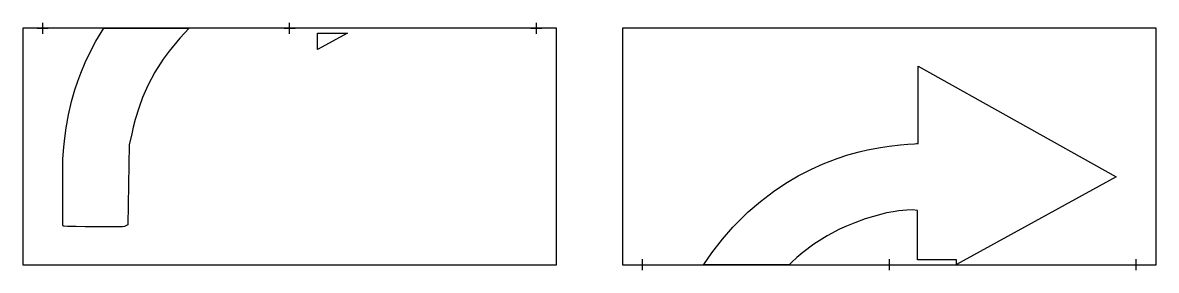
# Model space of a CAD drawing. Header units: inches. Extents: x 0 to 206, y -1 to 44.
import ezdxf

# ---------------------------------------------------------------- set-up
doc = ezdxf.new("R2010")
doc.units = ezdxf.units.IN
doc.header["$MEASUREMENT"] = 0
doc.layers.add('CUT', color=1, linetype='Continuous')
doc.layers.add('REG', color=5, linetype='Continuous')

msp = doc.modelspace()

# ---------------------------------------------------------------- linework, layer by layer
at = {"layer": 'CUT'}
for points in [[(0, 0), (97, 0), (97, 43), (0, 43)], [(28.56, 41.19), (26.62, 38.85), (25.5, 37.34), (24, 34.98), (22.76, 32.58), (21.8, 30.42), (21.15, 28.67), (20.44, 26.42), (20.09, 24.99), (19.85, 23.8), (19.36, 21.82), (19.08, 7.24), (18.76, 7.06), (18.51, 6.95), (18.13, 6.9), (17.4, 6.89), (11.33, 6.89), (9.71, 6.95), (8.32, 6.97), (8.17, 6.98), (7.52, 7), (7.48, 7.01), (7.43, 7.03), (7.39, 7.05), (7.36, 7.08), (7.33, 7.12), (7.31, 7.17), (7.29, 7.21), (7.29, 7.26), (7.29, 19.27), (7.48, 21.37), (7.66, 23.02), (7.91, 24.89), (8.33, 27.24), (8.9, 29.7), (9.49, 31.81), (10, 33.37), (10.55, 34.82), (11.37, 36.77), (12.79, 39.73), (13.31, 40.66), (14.72, 43), (14.72, 43), (14.72, 43), (30.28, 43)], [(53.59, 42.12), (59.04, 42.12), (53.59, 39.13)], [(109, 0), (206, 0), (206, 43), (109, 43)], [(123.75, 0.05), (125.25, 2.2), (127.17, 4.65), (129.06, 6.82), (131.84, 9.6), (134.07, 11.53), (136.42, 13.33), (138.67, 14.83), (140.93, 16.15), (143.33, 17.39), (145.48, 18.36), (147.99, 19.33), (149.94, 19.96), (151.99, 20.52), (153.5, 20.88), (155.86, 21.33), (157.48, 21.59), (159.48, 21.82), (160.84, 21.92), (162.03, 21.96), (162.43, 22.04), (162.7, 22.04), (162.7, 36.11), (198.71, 15.96), (169.7, 0.03), (169.7, 0.88), (162.59, 0.88), (162.59, 9.9), (161.72, 9.97), (160.67, 9.95), (159.24, 9.8), (158.15, 9.64), (156.99, 9.42), (156.13, 9.23), (153.1, 8.36), (151.19, 7.65), (149.7, 7.02), (148.45, 6.45), (146.2, 5.27), (143.79, 3.73), (141.74, 2.22), (140.67, 1.33), (139.76, 0.5), (139.28, 0), (139.28, 0), (123.72, 0)]]:
    msp.add_lwpolyline(points, close=True, dxfattribs=at)
at = {"layer": 'REG'}
for points in [[(3.64, 42), (3.64, 44)], [(48.5, 42), (48.5, 44)], [(93.36, 42), (93.36, 44)], [(2.64, 43), (4.64, 43)], [(47.5, 43), (49.5, 43)], [(92.36, 43), (94.36, 43)], [(111.64, 0), (113.64, 0)], [(112.64, -1), (112.64, 1)], [(156.5, 0), (158.5, 0)], [(157.5, -1), (157.5, 1)], [(201.36, 0), (203.36, 0)], [(202.36, -1), (202.36, 1)]]:
    msp.add_lwpolyline(points, dxfattribs=at)

doc.saveas('drawing.dxf')
